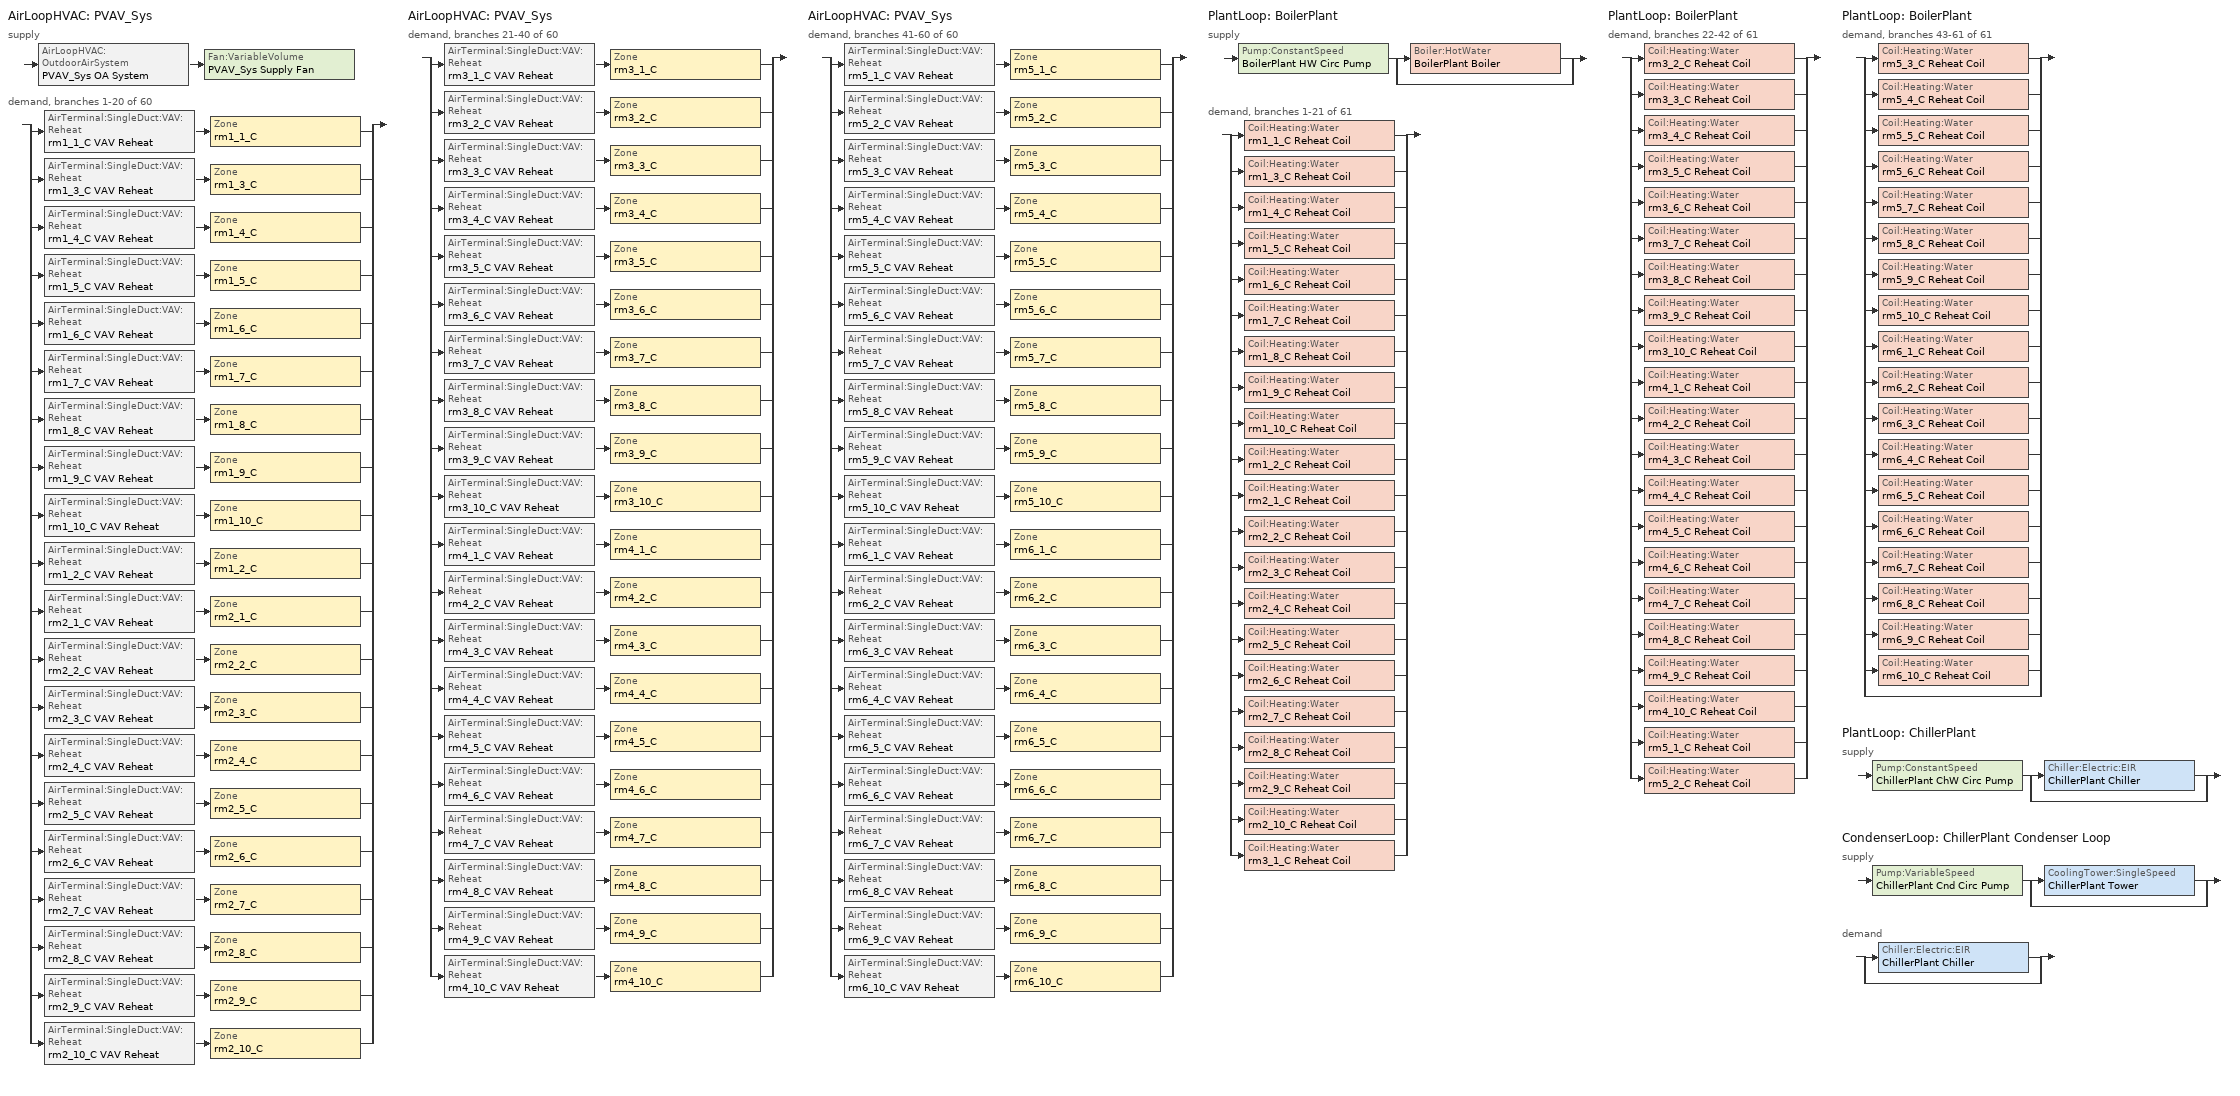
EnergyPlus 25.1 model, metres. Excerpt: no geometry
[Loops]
AirLoopHVAC 'PVAV_Sys'
 supply: AirLoopHVAC:OutdoorAirSystem 'PVAV_Sys OA System' > Fan:VariableVolume 'PVAV_Sys Supply Fan'
 demand, branches 1-20 of 60: split
  | AirTerminal:SingleDuct:VAV:Reheat 'rm1_1_C VAV Reheat' > Zone 'rm1_1_C'
  | AirTerminal:SingleDuct:VAV:Reheat 'rm1_3_C VAV Reheat' > Zone 'rm1_3_C'
  | AirTerminal:SingleDuct:VAV:Reheat 'rm1_4_C VAV Reheat' > Zone 'rm1_4_C'
  | AirTerminal:SingleDuct:VAV:Reheat 'rm1_5_C VAV Reheat' > Zone 'rm1_5_C'
  | AirTerminal:SingleDuct:VAV:Reheat 'rm1_6_C VAV Reheat' > Zone 'rm1_6_C'
  | AirTerminal:SingleDuct:VAV:Reheat 'rm1_7_C VAV Reheat' > Zone 'rm1_7_C'
  | AirTerminal:SingleDuct:VAV:Reheat 'rm1_8_C VAV Reheat' > Zone 'rm1_8_C'
  | AirTerminal:SingleDuct:VAV:Reheat 'rm1_9_C VAV Reheat' > Zone 'rm1_9_C'
  | AirTerminal:SingleDuct:VAV:Reheat 'rm1_10_C VAV Reheat' > Zone 'rm1_10_C'
  | AirTerminal:SingleDuct:VAV:Reheat 'rm1_2_C VAV Reheat' > Zone 'rm1_2_C'
  | AirTerminal:SingleDuct:VAV:Reheat 'rm2_1_C VAV Reheat' > Zone 'rm2_1_C'
  | AirTerminal:SingleDuct:VAV:Reheat 'rm2_2_C VAV Reheat' > Zone 'rm2_2_C'
  | AirTerminal:SingleDuct:VAV:Reheat 'rm2_3_C VAV Reheat' > Zone 'rm2_3_C'
  | AirTerminal:SingleDuct:VAV:Reheat 'rm2_4_C VAV Reheat' > Zone 'rm2_4_C'
  | AirTerminal:SingleDuct:VAV:Reheat 'rm2_5_C VAV Reheat' > Zone 'rm2_5_C'
  | AirTerminal:SingleDuct:VAV:Reheat 'rm2_6_C VAV Reheat' > Zone 'rm2_6_C'
  | AirTerminal:SingleDuct:VAV:Reheat 'rm2_7_C VAV Reheat' > Zone 'rm2_7_C'
  | AirTerminal:SingleDuct:VAV:Reheat 'rm2_8_C VAV Reheat' > Zone 'rm2_8_C'
  | AirTerminal:SingleDuct:VAV:Reheat 'rm2_9_C VAV Reheat' > Zone 'rm2_9_C'
  | AirTerminal:SingleDuct:VAV:Reheat 'rm2_10_C VAV Reheat' > Zone 'rm2_10_C'
AirLoopHVAC 'PVAV_Sys'
 demand, branches 21-40 of 60: split
  | AirTerminal:SingleDuct:VAV:Reheat 'rm3_1_C VAV Reheat' > Zone 'rm3_1_C'
  | AirTerminal:SingleDuct:VAV:Reheat 'rm3_2_C VAV Reheat' > Zone 'rm3_2_C'
  | AirTerminal:SingleDuct:VAV:Reheat 'rm3_3_C VAV Reheat' > Zone 'rm3_3_C'
  | AirTerminal:SingleDuct:VAV:Reheat 'rm3_4_C VAV Reheat' > Zone 'rm3_4_C'
  | AirTerminal:SingleDuct:VAV:Reheat 'rm3_5_C VAV Reheat' > Zone 'rm3_5_C'
  | AirTerminal:SingleDuct:VAV:Reheat 'rm3_6_C VAV Reheat' > Zone 'rm3_6_C'
  | AirTerminal:SingleDuct:VAV:Reheat 'rm3_7_C VAV Reheat' > Zone 'rm3_7_C'
  | AirTerminal:SingleDuct:VAV:Reheat 'rm3_8_C VAV Reheat' > Zone 'rm3_8_C'
  | AirTerminal:SingleDuct:VAV:Reheat 'rm3_9_C VAV Reheat' > Zone 'rm3_9_C'
  | AirTerminal:SingleDuct:VAV:Reheat 'rm3_10_C VAV Reheat' > Zone 'rm3_10_C'
  | AirTerminal:SingleDuct:VAV:Reheat 'rm4_1_C VAV Reheat' > Zone 'rm4_1_C'
  | AirTerminal:SingleDuct:VAV:Reheat 'rm4_2_C VAV Reheat' > Zone 'rm4_2_C'
  | AirTerminal:SingleDuct:VAV:Reheat 'rm4_3_C VAV Reheat' > Zone 'rm4_3_C'
  | AirTerminal:SingleDuct:VAV:Reheat 'rm4_4_C VAV Reheat' > Zone 'rm4_4_C'
  | AirTerminal:SingleDuct:VAV:Reheat 'rm4_5_C VAV Reheat' > Zone 'rm4_5_C'
  | AirTerminal:SingleDuct:VAV:Reheat 'rm4_6_C VAV Reheat' > Zone 'rm4_6_C'
  | AirTerminal:SingleDuct:VAV:Reheat 'rm4_7_C VAV Reheat' > Zone 'rm4_7_C'
  | AirTerminal:SingleDuct:VAV:Reheat 'rm4_8_C VAV Reheat' > Zone 'rm4_8_C'
  | AirTerminal:SingleDuct:VAV:Reheat 'rm4_9_C VAV Reheat' > Zone 'rm4_9_C'
  | AirTerminal:SingleDuct:VAV:Reheat 'rm4_10_C VAV Reheat' > Zone 'rm4_10_C'
AirLoopHVAC 'PVAV_Sys'
 demand, branches 41-60 of 60: split
  | AirTerminal:SingleDuct:VAV:Reheat 'rm5_1_C VAV Reheat' > Zone 'rm5_1_C'
  | AirTerminal:SingleDuct:VAV:Reheat 'rm5_2_C VAV Reheat' > Zone 'rm5_2_C'
  | AirTerminal:SingleDuct:VAV:Reheat 'rm5_3_C VAV Reheat' > Zone 'rm5_3_C'
  | AirTerminal:SingleDuct:VAV:Reheat 'rm5_4_C VAV Reheat' > Zone 'rm5_4_C'
  | AirTerminal:SingleDuct:VAV:Reheat 'rm5_5_C VAV Reheat' > Zone 'rm5_5_C'
  | AirTerminal:SingleDuct:VAV:Reheat 'rm5_6_C VAV Reheat' > Zone 'rm5_6_C'
  | AirTerminal:SingleDuct:VAV:Reheat 'rm5_7_C VAV Reheat' > Zone 'rm5_7_C'
  | AirTerminal:SingleDuct:VAV:Reheat 'rm5_8_C VAV Reheat' > Zone 'rm5_8_C'
  | AirTerminal:SingleDuct:VAV:Reheat 'rm5_9_C VAV Reheat' > Zone 'rm5_9_C'
  | AirTerminal:SingleDuct:VAV:Reheat 'rm5_10_C VAV Reheat' > Zone 'rm5_10_C'
  | AirTerminal:SingleDuct:VAV:Reheat 'rm6_1_C VAV Reheat' > Zone 'rm6_1_C'
  | AirTerminal:SingleDuct:VAV:Reheat 'rm6_2_C VAV Reheat' > Zone 'rm6_2_C'
  | AirTerminal:SingleDuct:VAV:Reheat 'rm6_3_C VAV Reheat' > Zone 'rm6_3_C'
  | AirTerminal:SingleDuct:VAV:Reheat 'rm6_4_C VAV Reheat' > Zone 'rm6_4_C'
  | AirTerminal:SingleDuct:VAV:Reheat 'rm6_5_C VAV Reheat' > Zone 'rm6_5_C'
  | AirTerminal:SingleDuct:VAV:Reheat 'rm6_6_C VAV Reheat' > Zone 'rm6_6_C'
  | AirTerminal:SingleDuct:VAV:Reheat 'rm6_7_C VAV Reheat' > Zone 'rm6_7_C'
  | AirTerminal:SingleDuct:VAV:Reheat 'rm6_8_C VAV Reheat' > Zone 'rm6_8_C'
  | AirTerminal:SingleDuct:VAV:Reheat 'rm6_9_C VAV Reheat' > Zone 'rm6_9_C'
  | AirTerminal:SingleDuct:VAV:Reheat 'rm6_10_C VAV Reheat' > Zone 'rm6_10_C'
PlantLoop 'BoilerPlant'
 supply: Pump:ConstantSpeed 'BoilerPlant HW Circ Pump' > split
  | Boiler:HotWater 'BoilerPlant Boiler'
  | bypass
 demand, branches 1-21 of 61: split
  | Coil:Heating:Water 'rm1_1_C Reheat Coil'
  | Coil:Heating:Water 'rm1_3_C Reheat Coil'
  | Coil:Heating:Water 'rm1_4_C Reheat Coil'
  | Coil:Heating:Water 'rm1_5_C Reheat Coil'
  | Coil:Heating:Water 'rm1_6_C Reheat Coil'
  | Coil:Heating:Water 'rm1_7_C Reheat Coil'
  | Coil:Heating:Water 'rm1_8_C Reheat Coil'
  | Coil:Heating:Water 'rm1_9_C Reheat Coil'
  | Coil:Heating:Water 'rm1_10_C Reheat Coil'
  | Coil:Heating:Water 'rm1_2_C Reheat Coil'
  | Coil:Heating:Water 'rm2_1_C Reheat Coil'
  | Coil:Heating:Water 'rm2_2_C Reheat Coil'
  | Coil:Heating:Water 'rm2_3_C Reheat Coil'
  | Coil:Heating:Water 'rm2_4_C Reheat Coil'
  | Coil:Heating:Water 'rm2_5_C Reheat Coil'
  | Coil:Heating:Water 'rm2_6_C Reheat Coil'
  | Coil:Heating:Water 'rm2_7_C Reheat Coil'
  | Coil:Heating:Water 'rm2_8_C Reheat Coil'
  | Coil:Heating:Water 'rm2_9_C Reheat Coil'
  | Coil:Heating:Water 'rm2_10_C Reheat Coil'
  | Coil:Heating:Water 'rm3_1_C Reheat Coil'
PlantLoop 'BoilerPlant'
 demand, branches 22-42 of 61: split
  | Coil:Heating:Water 'rm3_2_C Reheat Coil'
  | Coil:Heating:Water 'rm3_3_C Reheat Coil'
  | Coil:Heating:Water 'rm3_4_C Reheat Coil'
  | Coil:Heating:Water 'rm3_5_C Reheat Coil'
  | Coil:Heating:Water 'rm3_6_C Reheat Coil'
  | Coil:Heating:Water 'rm3_7_C Reheat Coil'
  | Coil:Heating:Water 'rm3_8_C Reheat Coil'
  | Coil:Heating:Water 'rm3_9_C Reheat Coil'
  | Coil:Heating:Water 'rm3_10_C Reheat Coil'
  | Coil:Heating:Water 'rm4_1_C Reheat Coil'
  | Coil:Heating:Water 'rm4_2_C Reheat Coil'
  | Coil:Heating:Water 'rm4_3_C Reheat Coil'
  | Coil:Heating:Water 'rm4_4_C Reheat Coil'
  | Coil:Heating:Water 'rm4_5_C Reheat Coil'
  | Coil:Heating:Water 'rm4_6_C Reheat Coil'
  | Coil:Heating:Water 'rm4_7_C Reheat Coil'
  | Coil:Heating:Water 'rm4_8_C Reheat Coil'
  | Coil:Heating:Water 'rm4_9_C Reheat Coil'
  | Coil:Heating:Water 'rm4_10_C Reheat Coil'
  | Coil:Heating:Water 'rm5_1_C Reheat Coil'
  | Coil:Heating:Water 'rm5_2_C Reheat Coil'
PlantLoop 'BoilerPlant'
 demand, branches 43-61 of 61: split
  | Coil:Heating:Water 'rm5_3_C Reheat Coil'
  | Coil:Heating:Water 'rm5_4_C Reheat Coil'
  | Coil:Heating:Water 'rm5_5_C Reheat Coil'
  | Coil:Heating:Water 'rm5_6_C Reheat Coil'
  | Coil:Heating:Water 'rm5_7_C Reheat Coil'
  | Coil:Heating:Water 'rm5_8_C Reheat Coil'
  | Coil:Heating:Water 'rm5_9_C Reheat Coil'
  | Coil:Heating:Water 'rm5_10_C Reheat Coil'
  | Coil:Heating:Water 'rm6_1_C Reheat Coil'
  | Coil:Heating:Water 'rm6_2_C Reheat Coil'
  | Coil:Heating:Water 'rm6_3_C Reheat Coil'
  | Coil:Heating:Water 'rm6_4_C Reheat Coil'
  | Coil:Heating:Water 'rm6_5_C Reheat Coil'
  | Coil:Heating:Water 'rm6_6_C Reheat Coil'
  | Coil:Heating:Water 'rm6_7_C Reheat Coil'
  | Coil:Heating:Water 'rm6_8_C Reheat Coil'
  | Coil:Heating:Water 'rm6_9_C Reheat Coil'
  | Coil:Heating:Water 'rm6_10_C Reheat Coil'
  | bypass
PlantLoop 'ChillerPlant'
 supply: Pump:ConstantSpeed 'ChillerPlant ChW Circ Pump' > split
  | Chiller:Electric:EIR 'ChillerPlant Chiller'
  | bypass
CondenserLoop 'ChillerPlant Condenser Loop'
 supply: Pump:VariableSpeed 'ChillerPlant Cnd Circ Pump' > split
  | CoolingTower:SingleSpeed 'ChillerPlant Tower'
  | bypass
 demand: split
  | Chiller:Electric:EIR 'ChillerPlant Chiller'
  | bypass
[ZoneControl:Thermostat] Control Type Schedule=Zone-Control-Type-Sched
Name | Zone or ZoneList | Control 1
rm1_1_C Thermostat | rm1_1_C | rm1_1_C DualSPSched
rm1_3_C Thermostat | rm1_3_C | rm1_3_C DualSPSched
rm1_4_C Thermostat | rm1_4_C | rm1_4_C DualSPSched
rm1_5_C Thermostat | rm1_5_C | rm1_5_C DualSPSched
rm1_6_C Thermostat | rm1_6_C | rm1_6_C DualSPSched
rm1_7_C Thermostat | rm1_7_C | rm1_7_C DualSPSched
rm1_8_C Thermostat | rm1_8_C | rm1_8_C DualSPSched
rm1_9_C Thermostat | rm1_9_C | rm1_9_C DualSPSched
rm1_10_C Thermostat | rm1_10_C | rm1_10_C DualSPSched
rm1_2_C Thermostat | rm1_2_C | rm1_2_C DualSPSched
rm2_1_C Thermostat | rm2_1_C | rm2_1_C DualSPSched
rm2_2_C Thermostat | rm2_2_C | rm2_2_C DualSPSched
rm2_3_C Thermostat | rm2_3_C | rm2_3_C DualSPSched
rm2_4_C Thermostat | rm2_4_C | rm2_4_C DualSPSched
rm2_5_C Thermostat | rm2_5_C | rm2_5_C DualSPSched
rm2_6_C Thermostat | rm2_6_C | rm2_6_C DualSPSched
rm2_7_C Thermostat | rm2_7_C | rm2_7_C DualSPSched
rm2_8_C Thermostat | rm2_8_C | rm2_8_C DualSPSched
rm2_9_C Thermostat | rm2_9_C | rm2_9_C DualSPSched
rm2_10_C Thermostat | rm2_10_C | rm2_10_C DualSPSched
rm3_1_C Thermostat | rm3_1_C | rm3_1_C DualSPSched
rm3_2_C Thermostat | rm3_2_C | rm3_2_C DualSPSched
rm3_3_C Thermostat | rm3_3_C | rm3_3_C DualSPSched
rm3_4_C Thermostat | rm3_4_C | rm3_4_C DualSPSched
rm3_5_C Thermostat | rm3_5_C | rm3_5_C DualSPSched
rm3_6_C Thermostat | rm3_6_C | rm3_6_C DualSPSched
rm3_7_C Thermostat | rm3_7_C | rm3_7_C DualSPSched
rm3_8_C Thermostat | rm3_8_C | rm3_8_C DualSPSched
rm3_9_C Thermostat | rm3_9_C | rm3_9_C DualSPSched
rm3_10_C Thermostat | rm3_10_C | rm3_10_C DualSPSched
rm4_1_C Thermostat | rm4_1_C | rm4_1_C DualSPSched
rm4_2_C Thermostat | rm4_2_C | rm4_2_C DualSPSched
rm4_3_C Thermostat | rm4_3_C | rm4_3_C DualSPSched
rm4_4_C Thermostat | rm4_4_C | rm4_4_C DualSPSched
rm4_5_C Thermostat | rm4_5_C | rm4_5_C DualSPSched
rm4_6_C Thermostat | rm4_6_C | rm4_6_C DualSPSched
rm4_7_C Thermostat | rm4_7_C | rm4_7_C DualSPSched
rm4_8_C Thermostat | rm4_8_C | rm4_8_C DualSPSched
rm4_9_C Thermostat | rm4_9_C | rm4_9_C DualSPSched
rm4_10_C Thermostat | rm4_10_C | rm4_10_C DualSPSched
rm5_1_C Thermostat | rm5_1_C | rm5_1_C DualSPSched
rm5_2_C Thermostat | rm5_2_C | rm5_2_C DualSPSched
rm5_3_C Thermostat | rm5_3_C | rm5_3_C DualSPSched
rm5_4_C Thermostat | rm5_4_C | rm5_4_C DualSPSched
rm5_5_C Thermostat | rm5_5_C | rm5_5_C DualSPSched
rm5_6_C Thermostat | rm5_6_C | rm5_6_C DualSPSched
rm5_7_C Thermostat | rm5_7_C | rm5_7_C DualSPSched
rm5_8_C Thermostat | rm5_8_C | rm5_8_C DualSPSched
rm5_9_C Thermostat | rm5_9_C | rm5_9_C DualSPSched
rm5_10_C Thermostat | rm5_10_C | rm5_10_C DualSPSched
rm6_1_C Thermostat | rm6_1_C | rm6_1_C DualSPSched
rm6_2_C Thermostat | rm6_2_C | rm6_2_C DualSPSched
rm6_3_C Thermostat | rm6_3_C | rm6_3_C DualSPSched
rm6_4_C Thermostat | rm6_4_C | rm6_4_C DualSPSched
rm6_5_C Thermostat | rm6_5_C | rm6_5_C DualSPSched
rm6_6_C Thermostat | rm6_6_C | rm6_6_C DualSPSched
rm6_7_C Thermostat | rm6_7_C | rm6_7_C DualSPSched
rm6_8_C Thermostat | rm6_8_C | rm6_8_C DualSPSched
rm6_9_C Thermostat | rm6_9_C | rm6_9_C DualSPSched
rm6_10_C Thermostat | rm6_10_C | rm6_10_C DualSPSched
[ThermostatSetpoint:DualSetpoint] Heating Setpoint Temperature Schedule=OffHtT; Cooling Setpoint Temperature Schedule=OffClT
rm1_1_C DualSPSched; rm1_3_C DualSPSched; rm1_4_C DualSPSched; rm1_5_C DualSPSched; rm1_6_C DualSPSched; rm1_7_C DualSPSched; rm1_8_C DualSPSched; rm1_9_C DualSPSched; rm1_10_C DualSPSched; rm1_2_C DualSPSched; rm2_1_C DualSPSched; rm2_2_C DualSPSched; rm2_3_C DualSPSched; rm2_4_C DualSPSched; rm2_5_C DualSPSched; rm2_6_C DualSPSched; rm2_7_C DualSPSched; rm2_8_C DualSPSched; rm2_9_C DualSPSched; rm2_10_C DualSPSched; rm3_1_C DualSPSched; rm3_2_C DualSPSched; rm3_3_C DualSPSched; rm3_4_C DualSPSched; rm3_5_C DualSPSched; rm3_6_C DualSPSched; rm3_7_C DualSPSched; rm3_8_C DualSPSched; rm3_9_C DualSPSched; rm3_10_C DualSPSched; rm4_1_C DualSPSched; rm4_2_C DualSPSched; rm4_3_C DualSPSched; rm4_4_C DualSPSched; rm4_5_C DualSPSched; rm4_6_C DualSPSched; rm4_7_C DualSPSched; rm4_8_C DualSPSched; rm4_9_C DualSPSched; rm4_10_C DualSPSched; rm5_1_C DualSPSched; rm5_2_C DualSPSched; rm5_3_C DualSPSched; rm5_4_C DualSPSched; rm5_5_C DualSPSched; rm5_6_C DualSPSched; rm5_7_C DualSPSched; rm5_8_C DualSPSched; rm5_9_C DualSPSched; rm5_10_C DualSPSched; rm6_1_C DualSPSched; rm6_2_C DualSPSched; rm6_3_C DualSPSched; rm6_4_C DualSPSched; rm6_5_C DualSPSched; rm6_6_C DualSPSched; rm6_7_C DualSPSched; rm6_8_C DualSPSched; rm6_9_C DualSPSched; rm6_10_C DualSPSched
[Sizing:Zone] Zone Cooling Design Supply Air Temperature Input Method=SupplyAirTemperature; Zone Cooling Design Supply Air Temperature {C}=14; Zone Heating Design Supply Air Temperature Input Method=SupplyAirTemperature; Zone Heating Design Supply Air Temperature {C}=50; Zone Cooling Design Supply Air Humidity Ratio {kgWater/kgDryAir}=0.008; Zone Heating Design Supply Air Humidity Ratio {kgWater/kgDryAir}=0.008; Zone Heating Sizing Factor=0; Zone Cooling Sizing Factor=0; Cooling Design Air Flow Method=DesignDay; Cooling Design Air Flow Rate {m3/s}=0; Heating Design Air Flow Method=DesignDay; Heating Design Air Flow Rate {m3/s}=0
Name | Design Specification Outdoor Air Object
rm1_1_C | SZ DSOA rm1_1_C
rm1_3_C | SZ DSOA rm1_3_C
rm1_4_C | SZ DSOA rm1_4_C
rm1_5_C | SZ DSOA rm1_5_C
rm1_6_C | SZ DSOA rm1_6_C
rm1_7_C | SZ DSOA rm1_7_C
rm1_8_C | SZ DSOA rm1_8_C
rm1_9_C | SZ DSOA rm1_9_C
rm1_10_C | SZ DSOA rm1_10_C
rm1_2_C | SZ DSOA rm1_2_C
rm2_1_C | SZ DSOA rm2_1_C
rm2_2_C | SZ DSOA rm2_2_C
rm2_3_C | SZ DSOA rm2_3_C
rm2_4_C | SZ DSOA rm2_4_C
rm2_5_C | SZ DSOA rm2_5_C
rm2_6_C | SZ DSOA rm2_6_C
rm2_7_C | SZ DSOA rm2_7_C
rm2_8_C | SZ DSOA rm2_8_C
rm2_9_C | SZ DSOA rm2_9_C
rm2_10_C | SZ DSOA rm2_10_C
rm3_1_C | SZ DSOA rm3_1_C
rm3_2_C | SZ DSOA rm3_2_C
rm3_3_C | SZ DSOA rm3_3_C
rm3_4_C | SZ DSOA rm3_4_C
rm3_5_C | SZ DSOA rm3_5_C
rm3_6_C | SZ DSOA rm3_6_C
rm3_7_C | SZ DSOA rm3_7_C
rm3_8_C | SZ DSOA rm3_8_C
rm3_9_C | SZ DSOA rm3_9_C
rm3_10_C | SZ DSOA rm3_10_C
rm4_1_C | SZ DSOA rm4_1_C
rm4_2_C | SZ DSOA rm4_2_C
rm4_3_C | SZ DSOA rm4_3_C
rm4_4_C | SZ DSOA rm4_4_C
rm4_5_C | SZ DSOA rm4_5_C
rm4_6_C | SZ DSOA rm4_6_C
rm4_7_C | SZ DSOA rm4_7_C
rm4_8_C | SZ DSOA rm4_8_C
rm4_9_C | SZ DSOA rm4_9_C
rm4_10_C | SZ DSOA rm4_10_C
rm5_1_C | SZ DSOA rm5_1_C
rm5_2_C | SZ DSOA rm5_2_C
rm5_3_C | SZ DSOA rm5_3_C
rm5_4_C | SZ DSOA rm5_4_C
rm5_5_C | SZ DSOA rm5_5_C
rm5_6_C | SZ DSOA rm5_6_C
rm5_7_C | SZ DSOA rm5_7_C
rm5_8_C | SZ DSOA rm5_8_C
rm5_9_C | SZ DSOA rm5_9_C
rm5_10_C | SZ DSOA rm5_10_C
rm6_1_C | SZ DSOA rm6_1_C
rm6_2_C | SZ DSOA rm6_2_C
rm6_3_C | SZ DSOA rm6_3_C
rm6_4_C | SZ DSOA rm6_4_C
rm6_5_C | SZ DSOA rm6_5_C
rm6_6_C | SZ DSOA rm6_6_C
rm6_7_C | SZ DSOA rm6_7_C
rm6_8_C | SZ DSOA rm6_8_C
rm6_9_C | SZ DSOA rm6_9_C
rm6_10_C | SZ DSOA rm6_10_C
[DesignSpecification:OutdoorAir] Outdoor Air Method=Flow/Zone; Outdoor Air Flow per Person {m3/s-person}=0; Outdoor Air Flow per Zone Floor Area {m3/s-m2}=0; Outdoor Air Flow per Zone {m3/s}=0.0308911
SZ DSOA rm1_1_C; SZ DSOA rm1_3_C; SZ DSOA rm1_4_C; SZ DSOA rm1_5_C; SZ DSOA rm1_6_C; SZ DSOA rm1_7_C; SZ DSOA rm1_8_C; SZ DSOA rm1_9_C; SZ DSOA rm1_10_C; SZ DSOA rm1_2_C; SZ DSOA rm2_1_C; SZ DSOA rm2_2_C; SZ DSOA rm2_3_C; SZ DSOA rm2_4_C; SZ DSOA rm2_5_C; SZ DSOA rm2_6_C; SZ DSOA rm2_7_C; SZ DSOA rm2_8_C; SZ DSOA rm2_9_C; SZ DSOA rm2_10_C; SZ DSOA rm3_1_C; SZ DSOA rm3_2_C; SZ DSOA rm3_3_C; SZ DSOA rm3_4_C; SZ DSOA rm3_5_C; SZ DSOA rm3_6_C; SZ DSOA rm3_7_C; SZ DSOA rm3_8_C; SZ DSOA rm3_9_C; SZ DSOA rm3_10_C; SZ DSOA rm4_1_C; SZ DSOA rm4_2_C; SZ DSOA rm4_3_C; SZ DSOA rm4_4_C; SZ DSOA rm4_5_C; SZ DSOA rm4_6_C; SZ DSOA rm4_7_C; SZ DSOA rm4_8_C; SZ DSOA rm4_9_C; SZ DSOA rm4_10_C; SZ DSOA rm5_1_C; SZ DSOA rm5_2_C; SZ DSOA rm5_3_C; SZ DSOA rm5_4_C; SZ DSOA rm5_5_C; SZ DSOA rm5_6_C; SZ DSOA rm5_7_C; SZ DSOA rm5_8_C; SZ DSOA rm5_9_C; SZ DSOA rm5_10_C; SZ DSOA rm6_1_C; SZ DSOA rm6_2_C; SZ DSOA rm6_3_C; SZ DSOA rm6_4_C; SZ DSOA rm6_5_C; SZ DSOA rm6_6_C; SZ DSOA rm6_7_C; SZ DSOA rm6_8_C; SZ DSOA rm6_9_C; SZ DSOA rm6_10_C
[Zone equipment]
rm1_1_C: rm1_1_C VAV Reheat
rm1_3_C: rm1_3_C VAV Reheat
rm1_4_C: rm1_4_C VAV Reheat
rm1_5_C: rm1_5_C VAV Reheat
rm1_6_C: rm1_6_C VAV Reheat
rm1_7_C: rm1_7_C VAV Reheat
rm1_8_C: rm1_8_C VAV Reheat
rm1_9_C: rm1_9_C VAV Reheat
rm1_10_C: rm1_10_C VAV Reheat
rm1_2_C: rm1_2_C VAV Reheat
rm2_1_C: rm2_1_C VAV Reheat
rm2_2_C: rm2_2_C VAV Reheat
rm2_3_C: rm2_3_C VAV Reheat
rm2_4_C: rm2_4_C VAV Reheat
rm2_5_C: rm2_5_C VAV Reheat
rm2_6_C: rm2_6_C VAV Reheat
rm2_7_C: rm2_7_C VAV Reheat
rm2_8_C: rm2_8_C VAV Reheat
rm2_9_C: rm2_9_C VAV Reheat
rm2_10_C: rm2_10_C VAV Reheat
rm3_1_C: rm3_1_C VAV Reheat
rm3_2_C: rm3_2_C VAV Reheat
rm3_3_C: rm3_3_C VAV Reheat
rm3_4_C: rm3_4_C VAV Reheat
rm3_5_C: rm3_5_C VAV Reheat
rm3_6_C: rm3_6_C VAV Reheat
rm3_7_C: rm3_7_C VAV Reheat
rm3_8_C: rm3_8_C VAV Reheat
rm3_9_C: rm3_9_C VAV Reheat
rm3_10_C: rm3_10_C VAV Reheat
rm4_1_C: rm4_1_C VAV Reheat
rm4_2_C: rm4_2_C VAV Reheat
rm4_3_C: rm4_3_C VAV Reheat
rm4_4_C: rm4_4_C VAV Reheat
rm4_5_C: rm4_5_C VAV Reheat
rm4_6_C: rm4_6_C VAV Reheat
rm4_7_C: rm4_7_C VAV Reheat
rm4_8_C: rm4_8_C VAV Reheat
rm4_9_C: rm4_9_C VAV Reheat
rm4_10_C: rm4_10_C VAV Reheat
rm5_1_C: rm5_1_C VAV Reheat
rm5_2_C: rm5_2_C VAV Reheat
rm5_3_C: rm5_3_C VAV Reheat
rm5_4_C: rm5_4_C VAV Reheat
rm5_5_C: rm5_5_C VAV Reheat
rm5_6_C: rm5_6_C VAV Reheat
rm5_7_C: rm5_7_C VAV Reheat
rm5_8_C: rm5_8_C VAV Reheat
rm5_9_C: rm5_9_C VAV Reheat
rm5_10_C: rm5_10_C VAV Reheat
rm6_1_C: rm6_1_C VAV Reheat
rm6_2_C: rm6_2_C VAV Reheat
rm6_3_C: rm6_3_C VAV Reheat
rm6_4_C: rm6_4_C VAV Reheat
rm6_5_C: rm6_5_C VAV Reheat
rm6_6_C: rm6_6_C VAV Reheat
rm6_7_C: rm6_7_C VAV Reheat
rm6_8_C: rm6_8_C VAV Reheat
rm6_9_C: rm6_9_C VAV Reheat
rm6_10_C: rm6_10_C VAV Reheat
[AirTerminal:SingleDuct:VAV:Reheat] Availability Schedule=OffFan; Maximum Air Flow Rate {m3/s}=autosize; Zone Minimum Air Flow Input Method=Constant; Constant Minimum Air Flow Fraction=0.3; Maximum Hot Water or Steam Flow Rate {m3/s}=autosize; Minimum Hot Water or Steam Flow Rate {m3/s}=0; Convergence Tolerance=0.001; Damper Heating Action=Reverse
Name | Reheat Coil
rm1_1_C VAV Reheat | rm1_1_C Reheat Coil
rm1_3_C VAV Reheat | rm1_3_C Reheat Coil
rm1_4_C VAV Reheat | rm1_4_C Reheat Coil
rm1_5_C VAV Reheat | rm1_5_C Reheat Coil
rm1_6_C VAV Reheat | rm1_6_C Reheat Coil
rm1_7_C VAV Reheat | rm1_7_C Reheat Coil
rm1_8_C VAV Reheat | rm1_8_C Reheat Coil
rm1_9_C VAV Reheat | rm1_9_C Reheat Coil
rm1_10_C VAV Reheat | rm1_10_C Reheat Coil
rm1_2_C VAV Reheat | rm1_2_C Reheat Coil
rm2_1_C VAV Reheat | rm2_1_C Reheat Coil
rm2_2_C VAV Reheat | rm2_2_C Reheat Coil
rm2_3_C VAV Reheat | rm2_3_C Reheat Coil
rm2_4_C VAV Reheat | rm2_4_C Reheat Coil
rm2_5_C VAV Reheat | rm2_5_C Reheat Coil
rm2_6_C VAV Reheat | rm2_6_C Reheat Coil
rm2_7_C VAV Reheat | rm2_7_C Reheat Coil
rm2_8_C VAV Reheat | rm2_8_C Reheat Coil
rm2_9_C VAV Reheat | rm2_9_C Reheat Coil
rm2_10_C VAV Reheat | rm2_10_C Reheat Coil
rm3_1_C VAV Reheat | rm3_1_C Reheat Coil
rm3_2_C VAV Reheat | rm3_2_C Reheat Coil
rm3_3_C VAV Reheat | rm3_3_C Reheat Coil
rm3_4_C VAV Reheat | rm3_4_C Reheat Coil
rm3_5_C VAV Reheat | rm3_5_C Reheat Coil
rm3_6_C VAV Reheat | rm3_6_C Reheat Coil
rm3_7_C VAV Reheat | rm3_7_C Reheat Coil
rm3_8_C VAV Reheat | rm3_8_C Reheat Coil
rm3_9_C VAV Reheat | rm3_9_C Reheat Coil
rm3_10_C VAV Reheat | rm3_10_C Reheat Coil
rm4_1_C VAV Reheat | rm4_1_C Reheat Coil
rm4_2_C VAV Reheat | rm4_2_C Reheat Coil
rm4_3_C VAV Reheat | rm4_3_C Reheat Coil
rm4_4_C VAV Reheat | rm4_4_C Reheat Coil
rm4_5_C VAV Reheat | rm4_5_C Reheat Coil
rm4_6_C VAV Reheat | rm4_6_C Reheat Coil
rm4_7_C VAV Reheat | rm4_7_C Reheat Coil
rm4_8_C VAV Reheat | rm4_8_C Reheat Coil
rm4_9_C VAV Reheat | rm4_9_C Reheat Coil
rm4_10_C VAV Reheat | rm4_10_C Reheat Coil
rm5_1_C VAV Reheat | rm5_1_C Reheat Coil
rm5_2_C VAV Reheat | rm5_2_C Reheat Coil
rm5_3_C VAV Reheat | rm5_3_C Reheat Coil
rm5_4_C VAV Reheat | rm5_4_C Reheat Coil
rm5_5_C VAV Reheat | rm5_5_C Reheat Coil
rm5_6_C VAV Reheat | rm5_6_C Reheat Coil
rm5_7_C VAV Reheat | rm5_7_C Reheat Coil
rm5_8_C VAV Reheat | rm5_8_C Reheat Coil
rm5_9_C VAV Reheat | rm5_9_C Reheat Coil
rm5_10_C VAV Reheat | rm5_10_C Reheat Coil
rm6_1_C VAV Reheat | rm6_1_C Reheat Coil
rm6_2_C VAV Reheat | rm6_2_C Reheat Coil
rm6_3_C VAV Reheat | rm6_3_C Reheat Coil
rm6_4_C VAV Reheat | rm6_4_C Reheat Coil
rm6_5_C VAV Reheat | rm6_5_C Reheat Coil
rm6_6_C VAV Reheat | rm6_6_C Reheat Coil
rm6_7_C VAV Reheat | rm6_7_C Reheat Coil
rm6_8_C VAV Reheat | rm6_8_C Reheat Coil
rm6_9_C VAV Reheat | rm6_9_C Reheat Coil
rm6_10_C VAV Reheat | rm6_10_C Reheat Coil
[Coil:Heating:Water] Availability Schedule=OffFan; U-Factor Times Area Value {W/K}=autosize; Maximum Water Flow Rate {m3/s}=autosize; Performance Input Method=UFactorTimesAreaAndDesignWaterFlowRate; Rated Capacity {W}=autosize; Rated Inlet Water Temperature {C}=82.2; Rated Inlet Air Temperature {C}=16.6; Rated Outlet Water Temperature {C}=71.1; Rated Outlet Air Temperature {C}=32.2
rm1_1_C Reheat Coil; rm1_3_C Reheat Coil; rm1_4_C Reheat Coil; rm1_5_C Reheat Coil; rm1_6_C Reheat Coil; rm1_7_C Reheat Coil; rm1_8_C Reheat Coil; rm1_9_C Reheat Coil; rm1_10_C Reheat Coil; rm1_2_C Reheat Coil; rm2_1_C Reheat Coil; rm2_2_C Reheat Coil; rm2_3_C Reheat Coil; rm2_4_C Reheat Coil; rm2_5_C Reheat Coil; rm2_6_C Reheat Coil; rm2_7_C Reheat Coil; rm2_8_C Reheat Coil; rm2_9_C Reheat Coil; rm2_10_C Reheat Coil; rm3_1_C Reheat Coil; rm3_2_C Reheat Coil; rm3_3_C Reheat Coil; rm3_4_C Reheat Coil; rm3_5_C Reheat Coil; rm3_6_C Reheat Coil; rm3_7_C Reheat Coil; rm3_8_C Reheat Coil; rm3_9_C Reheat Coil; rm3_10_C Reheat Coil; rm4_1_C Reheat Coil; rm4_2_C Reheat Coil; rm4_3_C Reheat Coil; rm4_4_C Reheat Coil; rm4_5_C Reheat Coil; rm4_6_C Reheat Coil; rm4_7_C Reheat Coil; rm4_8_C Reheat Coil; rm4_9_C Reheat Coil; rm4_10_C Reheat Coil; rm5_1_C Reheat Coil; rm5_2_C Reheat Coil; rm5_3_C Reheat Coil; rm5_4_C Reheat Coil; rm5_5_C Reheat Coil; rm5_6_C Reheat Coil; rm5_7_C Reheat Coil; rm5_8_C Reheat Coil; rm5_9_C Reheat Coil; rm5_10_C Reheat Coil; rm6_1_C Reheat Coil; rm6_2_C Reheat Coil; rm6_3_C Reheat Coil; rm6_4_C Reheat Coil; rm6_5_C Reheat Coil; rm6_6_C Reheat Coil; rm6_7_C Reheat Coil; rm6_8_C Reheat Coil; rm6_9_C Reheat Coil; rm6_10_C Reheat Coil
[Sizing:System]
PVAV_Sys: Type of Load to Size On=Sensible; Design Outdoor Air Flow Rate {m3/s}=autosize; Central Heating Maximum System Air Flow Ratio=0.3; Preheat Design Temperature {C}=7; Preheat Design Humidity Ratio {kgWater/kgDryAir}=.008; Precool Design Temperature {C}=11; Precool Design Humidity Ratio {kgWater/kgDryAir}=.008; Central Cooling Design Supply Air Temperature {C}=12.77779; Central Heating Design Supply Air Temperature {C}=12.77779; Type of Zone Sum to Use=NonCoincident; 100% Outdoor Air in Cooling=No; 100% Outdoor Air in Heating=No; Central Cooling Design Supply Air Humidity Ratio {kgWater/kgDryAir}=0.008; Central Heating Design Supply Air Humidity Ratio {kgWater/kgDryAir}=0.01; Cooling Supply Air Flow Rate Method=Flow/System; Cooling Supply Air Flow Rate {m3/s}=81.30878; Heating Supply Air Flow Rate Method=Flow/System; Heating Supply Air Flow Rate {m3/s}=81.30878; System Outdoor Air Method=ZoneSum; Zone Maximum Outdoor Air Fraction=1; Cooling Design Capacity Method=CoolingDesignCapacity; Cooling Design Capacity {W}=autosize; Heating Design Capacity Method=HeatingDesignCapacity; Heating Design Capacity {W}=autosize; Central Cooling Capacity Control Method=OnOff
[AirLoopHVAC]
PVAV_Sys: Design Supply Air Flow Rate {m3/s}=autosize
[SetpointManager:Scheduled] Control Variable=Temperature
Name | Schedule | Setpoint Node or NodeList
BoilerPlant HW Temp Manager | constant82. | BoilerPlant HW Supply Outlet Node
ChillerPlant ChW Temp Manager | ChillerPlant ChW Temp Schedule | ChillerPlant ChW Supply Outlet Node
ChillerPlant Chiller Setpoint Manager | ChillerPlant ChW Temp Schedule | ChillerPlant Chiller Outlet Node
[SetpointManager:MixedAir]
PVAV_Sys Setpoint Manager 2: Control Variable=Temperature; Setpoint Node or NodeList=PVAV_Sys Supply Fan Upstream Nodes
[Controller:WaterCoil]
PVAV_Sys Cooling Coil Controller: Control Variable=Temperature; Action=REVERSE; Actuator Variable=FLOW; Controller Convergence Tolerance {deltaC}=autosize; Maximum Actuated Flow {m3/s}=0.0664653; Minimum Actuated Flow {m3/s}=0
[Fan:VariableVolume]
PVAV_Sys Supply Fan: Availability Schedule=OffFan; Fan Total Efficiency=0.6; Pressure Rise {Pa}=1346.487; Maximum Flow Rate {m3/s}=autosize; Fan Power Minimum Flow Rate Input Method=Fraction; Fan Power Minimum Flow Fraction=0.25; Motor Efficiency=0.9; Motor In Airstream Fraction=1; Fan Power Coefficient 1=0.05; Fan Power Coefficient 2=0.05; Fan Power Coefficient 3=0.05; Fan Power Coefficient 4=0.1; Fan Power Coefficient 5=0.05
[Controller:OutdoorAir]
PVAV_Sys OA Controller: Minimum Outdoor Air Flow Rate {m3/s}=autosize; Maximum Outdoor Air Flow Rate {m3/s}=autosize; Economizer Control Type=NoEconomizer; Economizer Control Action Type=ModulateFlow; Lockout Type=NoLockout; Minimum Limit Type=FixedMinimum
[Sizing:Plant]
Name | Loop Type | Design Loop Exit Temperature {C} | Loop Design Temperature Difference {deltaC}
BoilerPlant | Heating | 82 | 11
ChillerPlant | Cooling | 7.22 | 6.67
ChillerPlant Condenser Loop | Condenser | 29.4 | 5.6
[PlantLoop] Fluid Type=Water; Maximum Loop Flow Rate {m3/s}=autosize; Minimum Loop Flow Rate {m3/s}=0; Plant Loop Volume {m3}=autosize; Load Distribution Scheme=Optimal
Name | Plant Equipment Operation Scheme | Maximum Loop Temperature {C} | Minimum Loop Temperature {C}
BoilerPlant | BoilerPlant Operation | 100 | 10
ChillerPlant | ChillerPlant Operation | 98 | 1
[Pump:ConstantSpeed] Design Pump Head {Pa}=89672.01; Fraction of Motor Inefficiencies to Fluid Stream=0; Pump Control Type=Intermittent
Name | Design Flow Rate {m3/s} | Design Power Consumption {W} | Motor Efficiency
BoilerPlant HW Circ Pump | 0.0238621 | 3594.038 | 0.85
ChillerPlant ChW Circ Pump | 0.0483352 | 6016.192 | 0.9
[PlantEquipmentOperationSchemes] Control Scheme 1 Schedule=OffFan
Name | Control Scheme 1
BoilerPlant Operation | BoilerPlant Heat Supply
ChillerPlant Operation | ChillerPlant ChW Supply
[PlantEquipmentOperation:HeatingLoad]
BoilerPlant Heat Supply: Load Range 1 Lower Limit {W}=0; Load Range 1 Upper Limit {W}=1000000000000000; Range 1 Equipment List=BoilerPlant heating plant
[PlantEquipmentList]
BoilerPlant heating plant: BoilerPlant Boiler
ChillerPlant ChW Plant: ChillerPlant Chiller
[Boiler:HotWater]
BoilerPlant Boiler: Fuel Type=NaturalGas; Nominal Capacity {W}=1663798; Nominal Thermal Efficiency=0.85; Efficiency Curve Temperature Evaluation Variable=LeavingBoiler; Normalized Boiler Efficiency Curve=BoilerPlant Boiler Efficiency Curve; Design Water Outlet Temperature {C}=82; Design Water Flow Rate {m3/s}=autosize; Minimum Part Load Ratio=0; Maximum Part Load Ratio=1.2; Optimum Part Load Ratio=1; Water Outlet Upper Temperature Limit {C}=100; Boiler Flow Mode=CONSTANTFLOW
[PlantEquipmentOperation:CoolingLoad] Load Range 1 Lower Limit {W}=0
Name | Load Range 1 Upper Limit {W} | Range 1 Equipment List
ChillerPlant ChW Supply | 1000000000000000 | ChillerPlant ChW Plant
ChillerPlant Condenser Only | 1000000000000 | ChillerPlant Condenser plant
[Chiller:Electric:EIR]
ChillerPlant Chiller: Reference Capacity {W}=1348079; Reference COP {W/W}=3.2; Reference Leaving Chilled Water Temperature {C}=7.22; Reference Entering Condenser Fluid Temperature {C}=29.4; Reference Chilled Water Flow Rate {m3/s}=autosize; Reference Condenser Fluid Flow Rate {m3/s}=autosize; Cooling Capacity Function of Temperature Curve=OPEN-CENT-CAP-FT; Electric Input to Cooling Output Ratio Function of Temperature Curve=OPEN-CENT-EIR-FT; Electric Input to Cooling Output Ratio Function of Part Load Ratio Curve=OPEN-CENT-EIR-FP; Minimum Part Load Ratio=0; Maximum Part Load Ratio=1; Optimum Part Load Ratio=0.65; Minimum Unloading Ratio=0.25; Condenser Type=WaterCooled; Leaving Chilled Water Lower Temperature Limit {C}=5; Chiller Flow Mode=LeavingSetpointModulated
[CondenserLoop]
ChillerPlant Condenser Loop: Fluid Type=Water; Condenser Equipment Operation Scheme=ChillerPlant Condenser Loop Operation; Maximum Loop Temperature {C}=80; Minimum Loop Temperature {C}=5; Maximum Loop Flow Rate {m3/s}=autosize; Minimum Loop Flow Rate {m3/s}=0; Condenser Loop Volume {m3}=autosize; Load Distribution Scheme=SequentialLoad
[SetpointManager:FollowOutdoorAirTemperature]
ChillerPlant Condenser Loop: Control Variable=Temperature; Reference Temperature Type=OutdoorAirWetBulb; Offset Temperature Difference {deltaC}=0; Maximum Setpoint Temperature {C}=80; Minimum Setpoint Temperature {C}=5; Setpoint Node or NodeList=ChillerPlant Cnd Supply Outlet Node
[Pump:VariableSpeed]
ChillerPlant Cnd Circ Pump: Design Maximum Flow Rate {m3/s}=autosize; Design Pump Head {Pa}=298906.7; Design Power Consumption {W}=AUTOSIZE; Motor Efficiency=0.9; Fraction of Motor Inefficiencies to Fluid Stream=0; Coefficient 1 of the Part Load Performance Curve=0; Coefficient 2 of the Part Load Performance Curve=1; Coefficient 3 of the Part Load Performance Curve=0; Coefficient 4 of the Part Load Performance Curve=0; Design Minimum Flow Rate {m3/s}=0; Pump Control Type=Intermittent
[CondenserEquipmentOperationSchemes]
ChillerPlant Condenser Loop Operation: Control Scheme 1=ChillerPlant Condenser Only; Control Scheme 1 Schedule=OffFan
[CondenserEquipmentList]
ChillerPlant Condenser plant: ChillerPlant Tower
[CoolingTower:SingleSpeed]
ChillerPlant Tower: Design Water Flow Rate {m3/s}=autosize; Design Air Flow Rate {m3/s}=autosize; Design Fan Power {W}=autosize; Design U-Factor Times Area Value {W/K}=autosize; Free Convection Air Flow Rate {m3/s}=autocalculate; Free Convection U-Factor Times Area Value {W/K}=autocalculate
[Schedule:Compact]
Zone-Control-Type-Sched: Through: 12/31, For: AllDays, Until: 24:00, 4
OffFan: Through: 12/31, For: Sundays Holidays, Until: 24:00, 0, For: Weekdays WinterDesignDay SummerDesignDay, Until:  6:00, 0, Until: 22:00, 1, Until: 24:00, 0, For: Saturdays, Until:  6:00, 0, Until: 18:00, 1, Until: 24:00, 0
OffClT: Through: 12/31, For: Sundays Holidays, Until: 24:00, 37.22225, For: Weekdays WinterDesignDay SummerDesignDay, Until:  6:00, 37.22225, Until: 22:00, 23.88891, Until: 24:00, 37.22225, For: Saturdays, Until:  6:00, 37.22225, Until: 18:00, 23.88891, Until: 24:00, 37.22225
OffHtT: Through: 12/31, For: Sundays Holidays, Until: 24:00, 12.77779, For: Weekdays WinterDesignDay SummerDesignDay, Until:  6:00, 12.77779, Until: 22:00, 21.11113, Until: 24:00, 12.77779, For: Saturdays, Until:  6:00, 12.77779, Until: 18:00, 21.11113, Until: 24:00, 12.77779
constant82.: Through: 12/31, For: AllDays, Until: 24:00, 82
[Curve:Quadratic]
Name | Coefficient1 Constant | Coefficient2 x | Coefficient3 x**2 | Minimum Value of x | Maximum Value of x
BoilerPlant Boiler Efficiency Curve | 0.588768 | 0.788818 | -0.38625 | 0 | 1
OPEN-CENT-EIR-FP | 0.222903 | 0.313387 | 0.46371 | -999 | 999
[Curve:Biquadratic] Minimum Value of x=-999; Maximum Value of x=999; Minimum Value of y=-999; Maximum Value of y=999
Name | Coefficient1 Constant | Coefficient2 x | Coefficient3 x**2 | Coefficient4 y | Coefficient5 y**2 | Coefficient6 x*y
OPEN-CENT-CAP-FT | 0.257896 | 0.0389016 | -0.00021708 | 0.0468684 | -0.00094284 | -0.00034344
OPEN-CENT-EIR-FT | 0.933884 | -0.058212 | 0.00450036 | 0.00243 | 0.000486 | -0.001215
[Schedule:Day:Hourly]
ChillerPlant ChW Temp Schedule Daily: 6.666672, 6.666672, 6.666672, 6.666672, 6.666672, 6.666672, 6.666672, 6.666672, 6.666672, 6.666672, 6.666672, 6.666672, 6.666672, 6.666672, 6.666672, 6.666672, 6.666672, 6.666672, 6.666672, 6.666672, 6.666672, 6.666672, 6.666672, 6.666672
[Schedule:Week:Daily]
ChillerPlant ChW Temp Schedule Weekly: ChillerPlant ChW Temp Schedule Daily, ChillerPlant ChW Temp Schedule Daily, ChillerPlant ChW Temp Schedule Daily, ChillerPlant ChW Temp Schedule Daily, ChillerPlant ChW Temp Schedule Daily, ChillerPlant ChW Temp Schedule Daily, ChillerPlant ChW Temp Schedule Daily, ChillerPlant ChW Temp Schedule Daily, ChillerPlant ChW Temp Schedule Daily, ChillerPlant ChW Temp Schedule Daily, ChillerPlant ChW Temp Schedule Daily, ChillerPlant ChW Temp Schedule Daily
[Schedule:Year]
ChillerPlant ChW Temp Schedule: ChillerPlant ChW Temp Schedule Weekly, 1, 1, 12, 31
